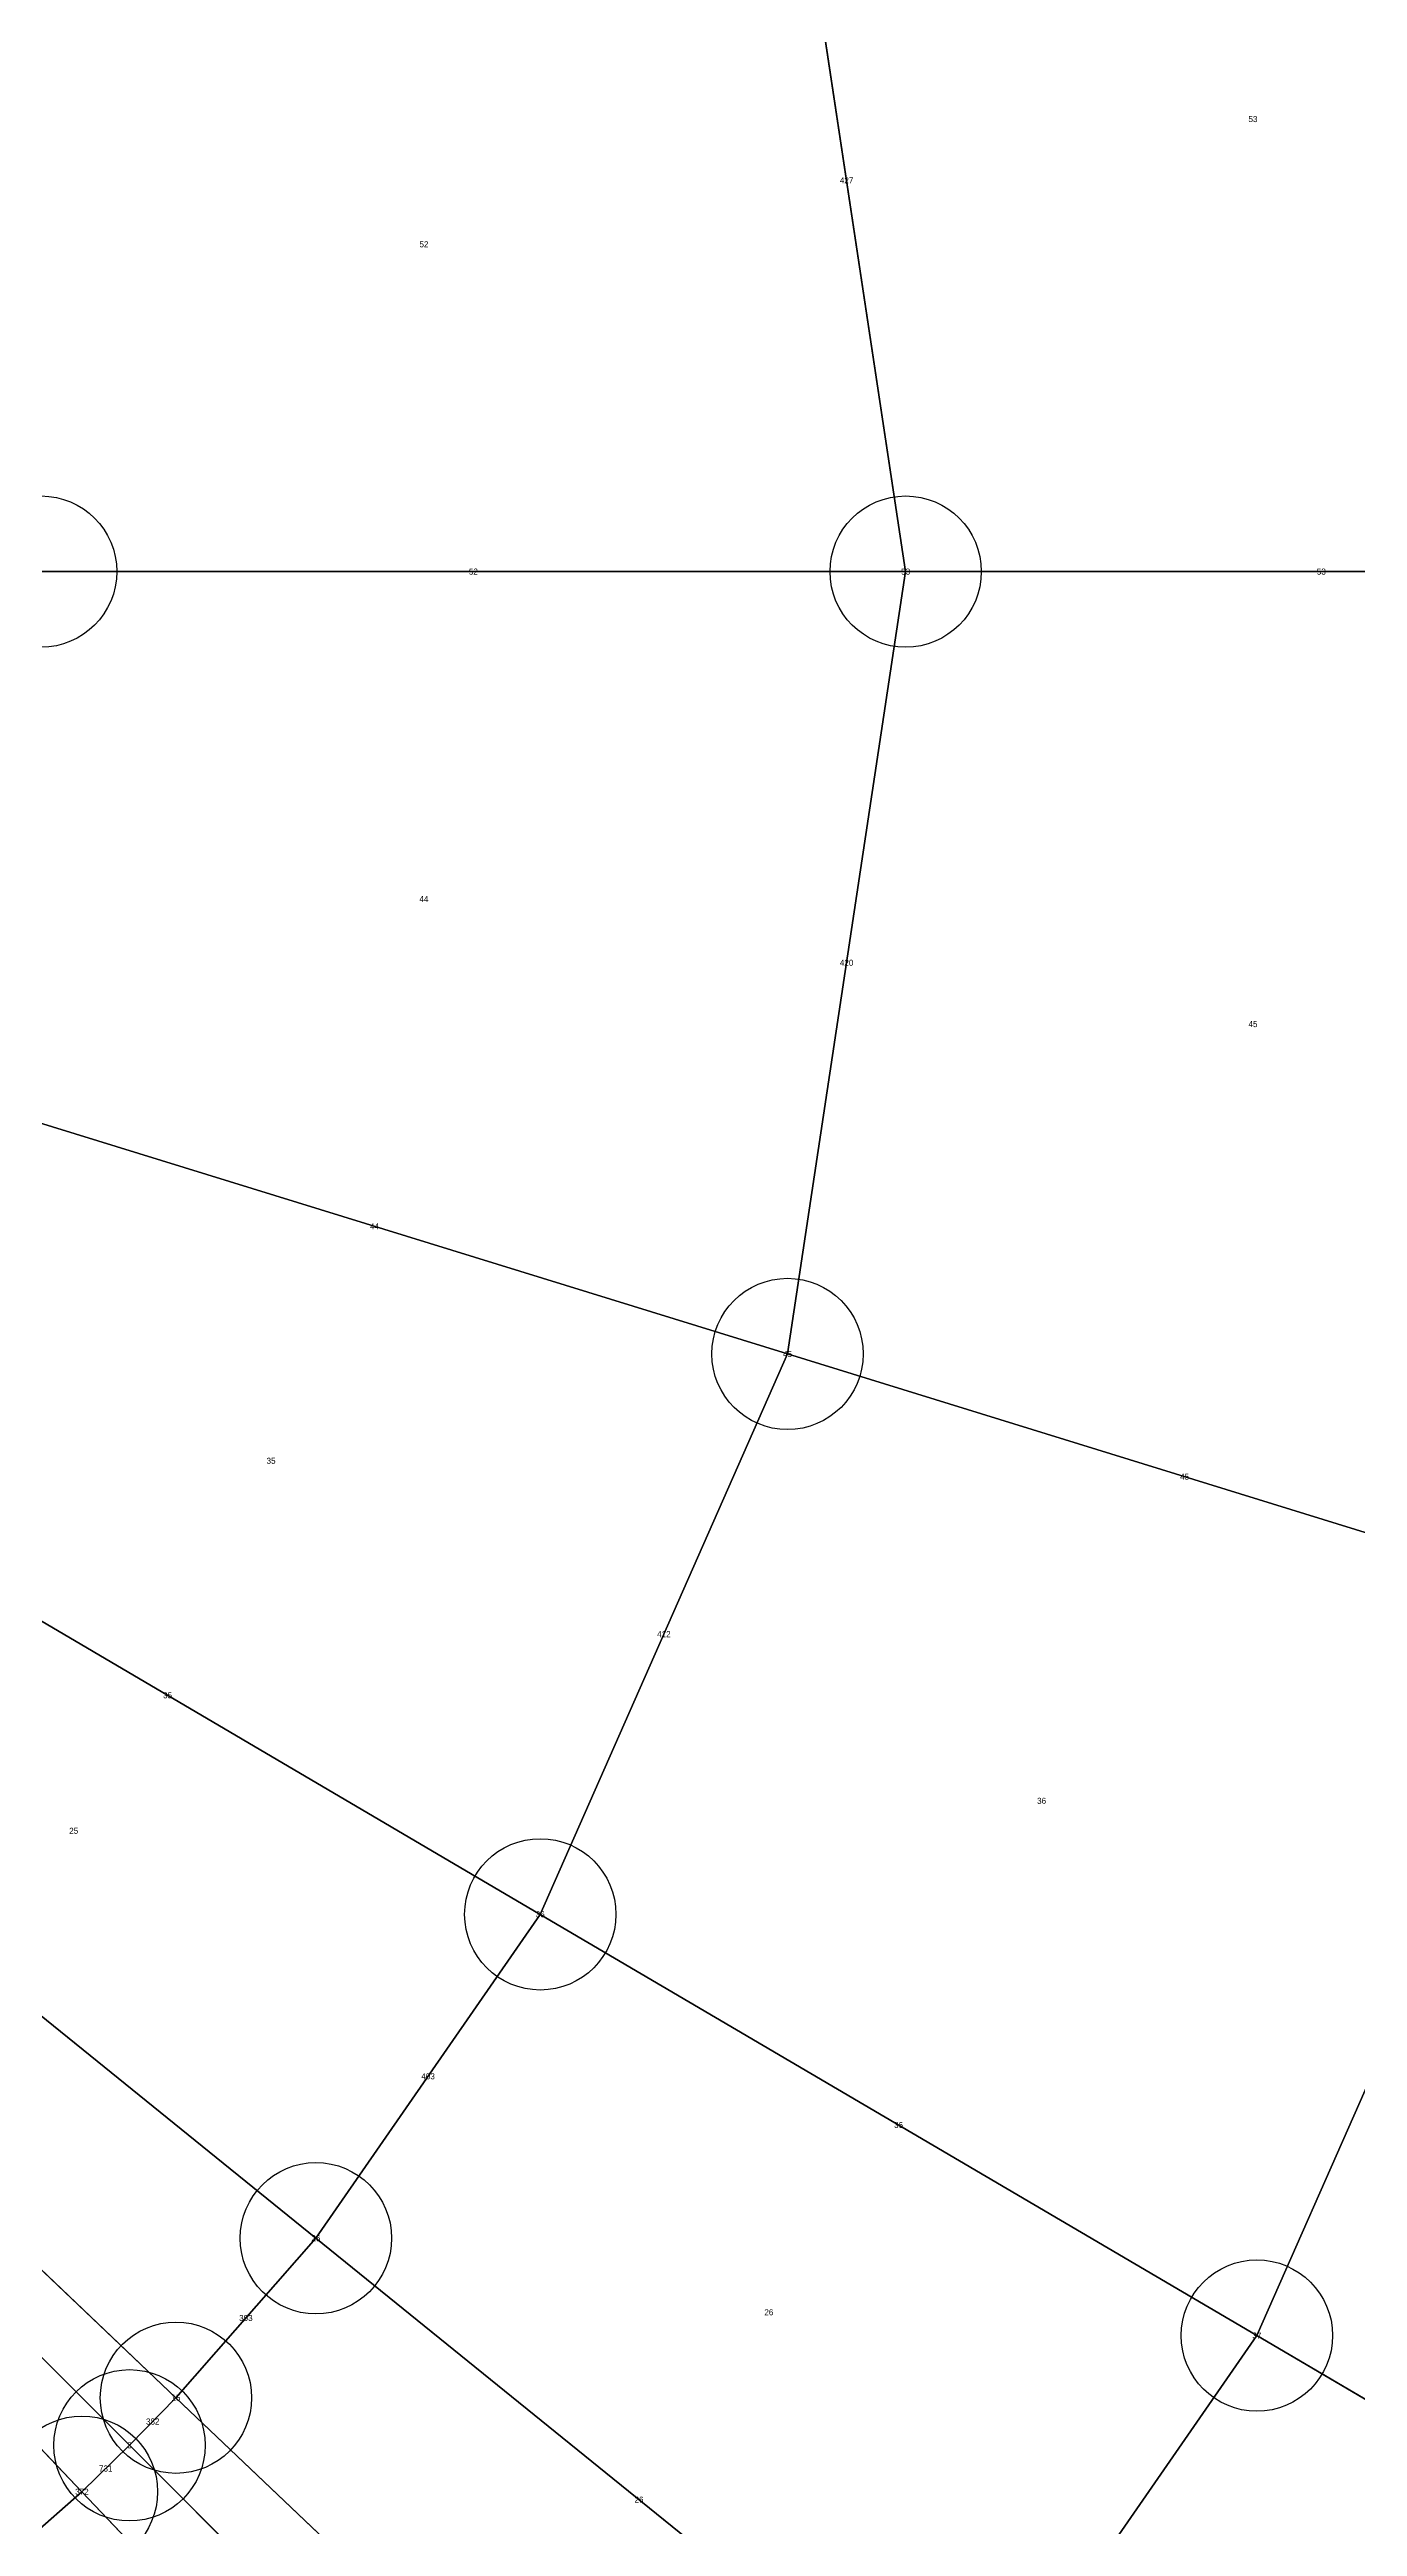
# Model space of a CAD drawing. Extents: x -2.75 to 2.75, y -2.5 to 2.5.
# Drawn here: x 0.593 to 1.025, y -0.646 to 0.173 of the extents above; entities that cross this region are included whole.
import ezdxf
from ezdxf.enums import TextEntityAlignment as Align

# ---------------------------------------------------------------- set-up
doc = ezdxf.new("R2010")
doc.units = 0
doc.header["$MEASUREMENT"] = 0
doc.header["$PDMODE"] = 33
doc.header["$PDSIZE"] = 0.05
for name, color, linetype in [('BRANCHE ESTERNO', 1, 'Continuous'), ('BRANCHE INTERNO', 7, 'Continuous'), ('BRANCHES-Index', 7, 'Continuous'), ('Faces', 7, 'Continuous'), ('Faces-Index', 7, 'Continuous'), ('NODI-Index', 7, 'Continuous'), ('NODO INTRADOSSO INTERNO', 7, 'Continuous')]:
    doc.layers.add(name, color=color, linetype=linetype)

msp = doc.modelspace()

# ---------------------------------------------------------------- linework, layer by layer
at = {"layer": 'BRANCHE ESTERNO'}
for p, q in [((0.87578, 0, 2.50285), (0.83674, 0.25857, 2.50285)), ((0.83674, -0.25857, 2.50285), (0.87578, 0, 2.50285)), ((0.75502, -0.44379, 2.50285), (0.83674, -0.25857, 2.50285)), ((0.99186, -0.583, 2.38905), (1.09922, -0.33968, 2.38905))]:
    msp.add_line(p, q, dxfattribs=at)
at = {"layer": 'BRANCHE INTERNO'}
for p, q in [((0.59005, 0, 2.58517), (0.87578, 0, 2.50285)), ((0.87578, 0, 2.50285), (1.15051, 0, 2.38905)), ((0.56374, -0.17421, 2.58517), (0.83674, -0.25857, 2.50285)), ((0.83674, -0.25857, 2.50285), (1.09922, -0.33968, 2.38905)), ((0.50868, -0.299, 2.58517), (0.75502, -0.44379, 2.50285)), ((0.45873, -0.37112, 2.58517), (0.68087, -0.55083, 2.50285)), ((0.42756, -0.40663, 2.58517), (0.63461, -0.60355, 2.50285)), ((0.41723, -0.41723, 2.58517), (0.61927, -0.61927, 2.50285)), ((0.40663, -0.42756, 2.58517), (0.60355, -0.63461, 2.50285)), ((0.68087, -0.55083, 2.50285), (0.75502, -0.44379, 2.50285)), ((0.75502, -0.44379, 2.50285), (0.99186, -0.583, 2.38905)), ((0.63461, -0.60355, 2.50285), (0.68087, -0.55083, 2.50285)), ((0.68087, -0.55083, 2.50285), (0.89445, -0.72362, 2.38905)), ((0.89445, -0.72362, 2.38905), (0.99186, -0.583, 2.38905)), ((0.99186, -0.583, 2.38905), (1.21622, -0.71488, 2.24522)), ((0.61927, -0.61927, 2.50285), (0.63461, -0.60355, 2.50285)), ((0.63461, -0.60355, 2.50285), (0.83368, -0.79287, 2.38905)), ((0.60355, -0.63461, 2.50285), (0.61927, -0.61927, 2.50285)), ((0.61927, -0.61927, 2.50285), (0.81353, -0.81353, 2.38905)), ((0.55083, -0.68087, 2.50285), (0.60355, -0.63461, 2.50285)), ((0.60355, -0.63461, 2.50285), (0.79287, -0.83368, 2.38905))]:
    msp.add_line(p, q, dxfattribs=at)
at = {"layer": 'Faces'}
for points in [[(0.87578, 0, 2.50285), (0.83674, 0.25857, 2.50285), (1.09922, 0.33968, 2.38905), (1.15051, 0, 2.38905)], [(0.59005, 0, 2.58517), (0.56374, 0.17421, 2.58517), (0.83674, 0.25857, 2.50285), (0.87578, 0, 2.50285)], [(0.56374, -0.17421, 2.58517), (0.59005, 0, 2.58517), (0.87578, 0, 2.50285), (0.83674, -0.25857, 2.50285)], [(0.83674, -0.25857, 2.50285), (0.87578, 0, 2.50285), (1.15051, 0, 2.38905), (1.09922, -0.33968, 2.38905)], [(0.50868, -0.299, 2.58517), (0.56374, -0.17421, 2.58517), (0.83674, -0.25857, 2.50285), (0.75502, -0.44379, 2.50285)], [(0.75502, -0.44379, 2.50285), (0.83674, -0.25857, 2.50285), (1.09922, -0.33968, 2.38905), (0.99186, -0.583, 2.38905)], [(0.45873, -0.37112, 2.58517), (0.50868, -0.299, 2.58517), (0.75502, -0.44379, 2.50285), (0.68087, -0.55083, 2.50285)], [(0.99186, -0.583, 2.38905), (1.09922, -0.33968, 2.38905), (1.34787, -0.41652, 2.24522), (1.21622, -0.71488, 2.24522)], [(0.42756, -0.40663, 2.58517), (0.45873, -0.37112, 2.58517), (0.68087, -0.55083, 2.50285), (0.63461, -0.60355, 2.50285)], [(0.41723, -0.41723, 2.58517), (0.42756, -0.40663, 2.58517), (0.63461, -0.60355, 2.50285), (0.61927, -0.61927, 2.50285)], [(0.40663, -0.42756, 2.58517), (0.41723, -0.41723, 2.58517), (0.61927, -0.61927, 2.50285), (0.60355, -0.63461, 2.50285)], [(0.37112, -0.45873, 2.58517), (0.40663, -0.42756, 2.58517), (0.60355, -0.63461, 2.50285), (0.55083, -0.68087, 2.50285)], [(0.68087, -0.55083, 2.50285), (0.75502, -0.44379, 2.50285), (0.99186, -0.583, 2.38905), (0.89445, -0.72362, 2.38905)], [(0.63461, -0.60355, 2.50285), (0.68087, -0.55083, 2.50285), (0.89445, -0.72362, 2.38905), (0.83368, -0.79287, 2.38905)], [(0.89445, -0.72362, 2.38905), (0.99186, -0.583, 2.38905), (1.21622, -0.71488, 2.24522), (1.09678, -0.88731, 2.24522)], [(0.61927, -0.61927, 2.50285), (0.63461, -0.60355, 2.50285), (0.83368, -0.79287, 2.38905), (0.81353, -0.81353, 2.38905)], [(0.60355, -0.63461, 2.50285), (0.61927, -0.61927, 2.50285), (0.81353, -0.81353, 2.38905), (0.79287, -0.83368, 2.38905)], [(0.55083, -0.68087, 2.50285), (0.60355, -0.63461, 2.50285), (0.79287, -0.83368, 2.38905), (0.72362, -0.89445, 2.38905)]]:
    msp.add_3dface(points, dxfattribs=at)
at = {"layer": 'NODO INTRADOSSO INTERNO'}
for p in [(0.59005, 0, 2.58517), (0.87578, 0, 2.50285), (0.83674, -0.25857, 2.50285), (0.75502, -0.44379, 2.50285), (0.68087, -0.55083, 2.50285), (0.99186, -0.583, 2.38905), (0.63461, -0.60355, 2.50285), (0.61927, -0.61927, 2.50285), (0.60355, -0.63461, 2.50285)]:
    msp.add_point(p, dxfattribs=at)

# ---------------------------------------------------------------- texts
at = {"layer": 'BRANCHES-Index'}
for s, p in [('427', (0.85626, 0.12928, 2.50285)), ('52', (0.73292, 0, 2.54401)), ('53', (1.01315, 0, 2.44595)), ('420', (0.85626, -0.12928, 2.50285)), ('44', (0.70024, -0.21639, 2.54401)), ('45', (0.96798, -0.29912, 2.44595)), ('412', (0.79588, -0.35118, 2.50285)), ('35', (0.63185, -0.37139, 2.54401)), ('403', (0.71794, -0.49731, 2.50285)), ('36', (0.87344, -0.51339, 2.44595)), ('393', (0.65774, -0.57719, 2.50285)), ('382', (0.62694, -0.61141, 2.50285)), ('731', (0.61141, -0.62694, 2.50285)), ('26', (0.78766, -0.63723, 2.44595))]:
    msp.add_text(s, height=0.002, dxfattribs=at).set_placement(p, align=Align.MIDDLE_CENTER)
at = {"layer": 'Faces-Index'}
for s, p in [('53', (0.99056, 0.14956, 2.44595)), ('52', (0.71658, 0.10819, 2.54401)), ('44', (0.71658, -0.10819, 2.54401)), ('45', (0.99056, -0.14956, 2.44595)), ('35', (0.66605, -0.29389, 2.54401)), ('36', (0.92071, -0.40626, 2.44595)), ('25', (0.60082, -0.41618, 2.54401)), ('26', (0.83055, -0.57531, 2.44595))]:
    msp.add_text(s, height=0.002, dxfattribs=at).set_placement(p, align=Align.MIDDLE_CENTER)
at = {"layer": 'NODI-Index'}
for s, p in [('53', (0.87578, 0, 2.50285)), ('45', (0.83674, -0.25857, 2.50285)), ('36', (0.75502, -0.44379, 2.50285)), ('26', (0.68087, -0.55083, 2.50285)), ('37', (0.99186, -0.583, 2.38905)), ('15', (0.63461, -0.60355, 2.50285)), ('3', (0.61927, -0.61927, 2.50285)), ('372', (0.60355, -0.63461, 2.50285))]:
    msp.add_text(s, height=0.002, dxfattribs=at).set_placement(p, align=Align.MIDDLE_CENTER)

doc.saveas('drawing.dxf')
